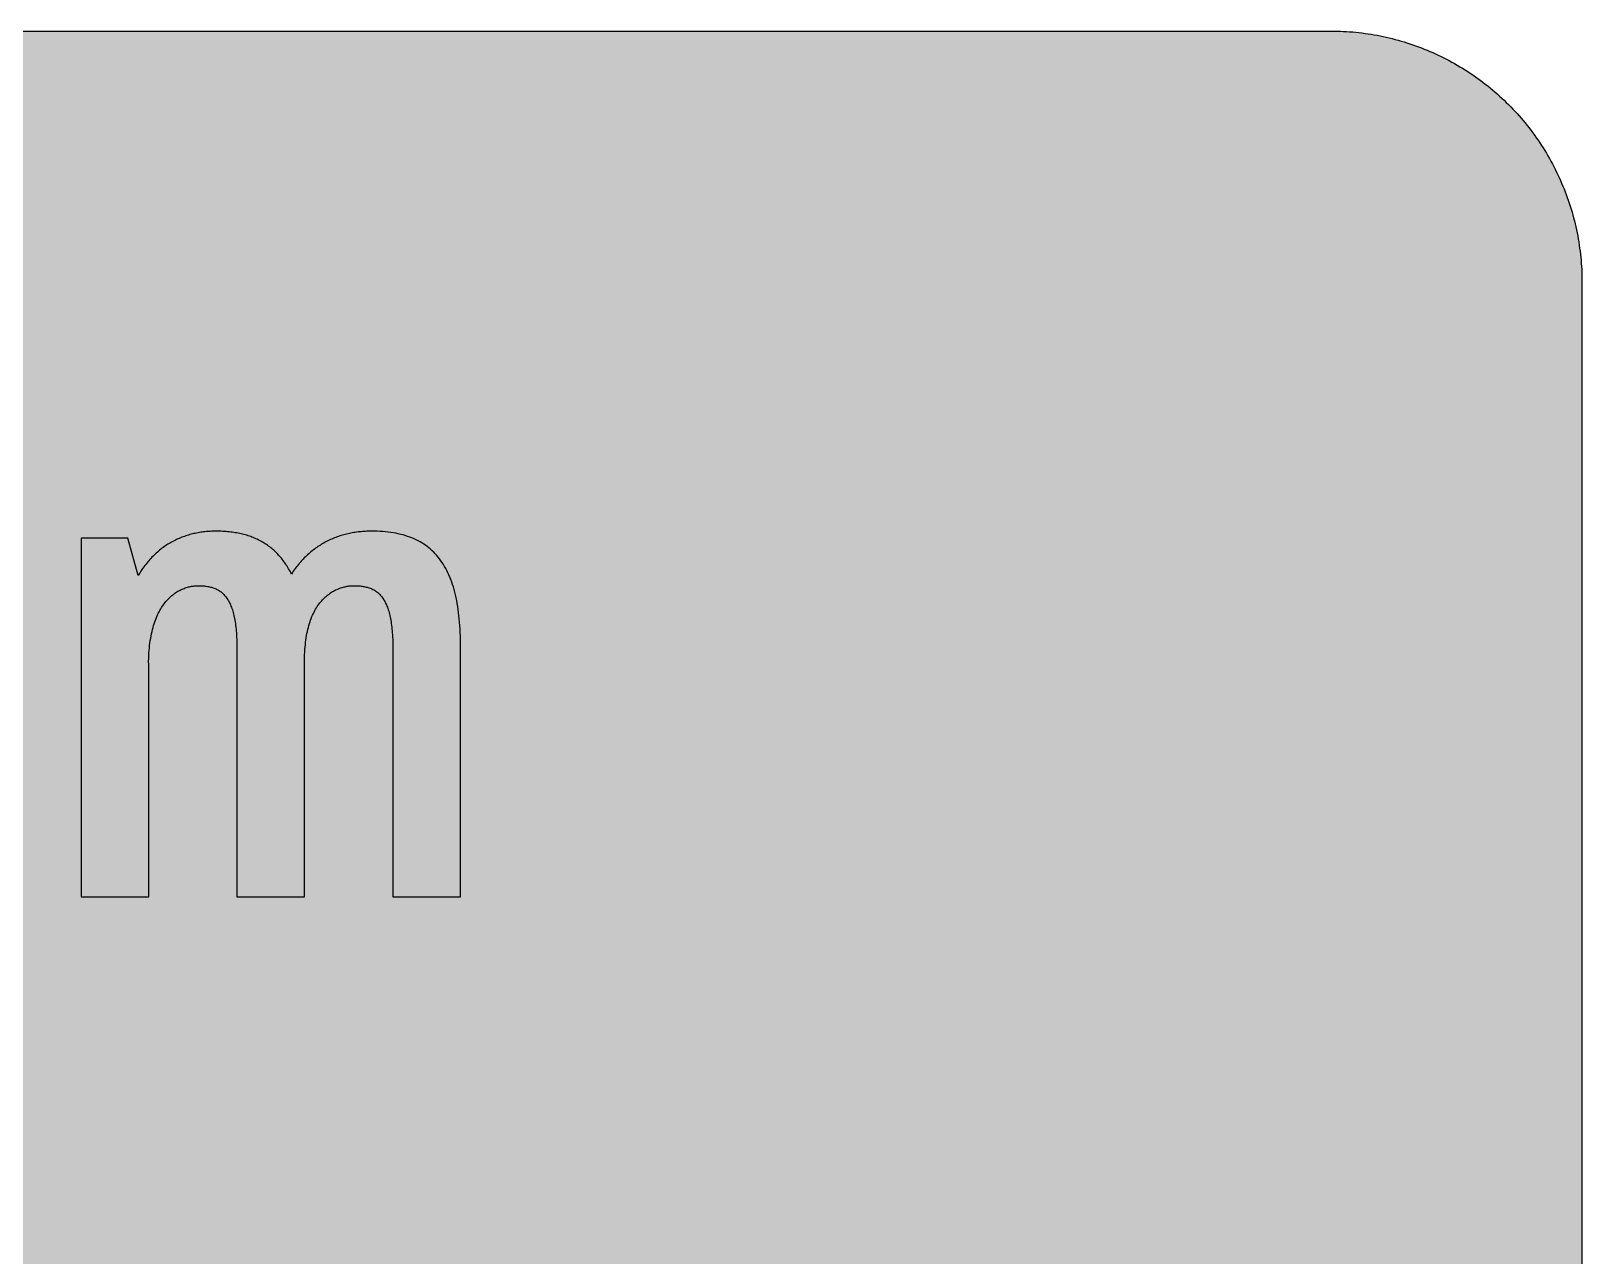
# Model space of a CAD drawing. Header units: millimetres. Extents: x 0 to 212, y 0 to 159.
# Drawn here: x 124.5 to 211.7, y 89.9 to 158.8 of the extents above; entities that cross this region are included whole.
import ezdxf

# ---------------------------------------------------------------- set-up
doc = ezdxf.new("R2010")
doc.units = ezdxf.units.MM

msp = doc.modelspace()

# ---------------------------------------------------------------- hatches: boundary and pattern name
for color, points in [(254, [(14.1633, 0.0536), (13.9878, 0.0533), (13.8125, 0.0559), (13.6373, 0.061), (13.462, 0.0686), (13.2893, 0.0787), (13.114, 0.0914), (12.9413, 0.1041), (12.7686, 0.1219), (12.5959, 0.1397), (12.4231, 0.16), (12.2504, 0.1829), (12.0777, 0.2057), (11.9075, 0.2337), (11.7373, 0.2616), (11.5672, 0.2921), (11.397, 0.3251), (11.2268, 0.3607), (11.0592, 0.3988), (10.8915, 0.4369), (10.7239, 0.4775), (10.5562, 0.5207), (10.3886, 0.5664), (10.2235, 0.6121), (10.0584, 0.6629), (9.8933, 0.7137), (9.7307, 0.7671), (9.5682, 0.8204), (9.4056, 0.8788), (9.2431, 0.9373), (9.083, 0.9982), (8.923, 1.0617), (8.763, 1.1252), (8.6055, 1.1938), (8.4455, 1.2624), (8.2906, 1.331), (8.1331, 1.4046), (7.9781, 1.4783), (7.8232, 1.5545), (7.6708, 1.6332), (7.5184, 1.7145), (7.366, 1.7958), (7.2161, 1.8796), (7.0663, 1.966), (6.919, 2.0523), (6.7716, 2.1438), (6.6243, 2.2352), (6.4795, 2.3266), (6.3348, 2.4232), (6.19, 2.5197), (6.0477, 2.6187), (5.908, 2.7178), (5.7683, 2.8194), (5.6286, 2.9235), (5.4915, 3.0302), (5.3543, 3.1369), (5.2197, 3.2461), (5.0851, 3.3579), (4.953, 3.4722), (4.8209, 3.5865), (4.6914, 3.7033), (4.5644, 3.8202), (4.4348, 3.9395), (4.3104, 4.0615), (4.1859, 4.1859), (4.0615, 4.3104), (3.9395, 4.4348), (3.8202, 4.5618), (3.7033, 4.6914), (3.5865, 4.8209), (3.4722, 4.953), (3.3579, 5.0851), (3.2487, 5.2197), (3.1369, 5.3543), (3.0302, 5.4915), (2.9235, 5.6286), (2.8194, 5.7683), (2.7178, 5.908), (2.6187, 6.0477), (2.5197, 6.19), (2.4232, 6.3348), (2.3266, 6.477), (2.2352, 6.6243), (2.1438, 6.7691), (2.0523, 6.919), (1.966, 7.0663), (1.8796, 7.2161), (1.7958, 7.366), (1.7145, 7.5184), (1.6332, 7.6708), (1.5545, 7.8232), (1.4783, 7.9781), (1.4046, 8.1331), (1.331, 8.2906), (1.2598, 8.4455), (1.1913, 8.603), (1.1252, 8.763), (1.0592, 8.923), (0.9982, 9.083), (0.9373, 9.2431), (0.8763, 9.4056), (0.8204, 9.5682), (0.7645, 9.7307), (0.7112, 9.8933), (0.6604, 10.0584), (0.6121, 10.2235), (0.5639, 10.3911), (0.5207, 10.5562), (0.4775, 10.7239), (0.4343, 10.8915), (0.3962, 11.0592), (0.3607, 11.2268), (0.3251, 11.397), (0.2921, 11.5672), (0.2616, 11.7373), (0.2311, 11.9075), (0.2057, 12.0802), (0.1803, 12.2504), (0.1575, 12.4231), (0.1372, 12.5959), (0.1194, 12.7686), (0.1041, 12.9413), (0.0889, 13.1166), (0.0787, 13.2893), (0.0686, 13.4645), (0.061, 13.6373), (0.0559, 13.8125), (0.0508, 13.9878), (0.0508, 14.163), (0.0522, 144.6925), (0.0508, 144.8664), (0.0559, 145.0416), (0.061, 145.2169), (0.0686, 145.3896), (0.0787, 145.5649), (0.0889, 145.7376), (0.1041, 145.9128), (0.1194, 146.0856), (0.1372, 146.2583), (0.1575, 146.431), (0.1803, 146.6037), (0.2057, 146.7739), (0.2311, 146.9466), (0.2616, 147.1168), (0.2921, 147.287), (0.3251, 147.4572), (0.3607, 147.6248), (0.3962, 147.795), (0.4343, 147.9626), (0.4775, 148.1303), (0.5207, 148.2979), (0.5639, 148.463), (0.6121, 148.6281), (0.6604, 148.7932), (0.7112, 148.9583), (0.7645, 149.1234), (0.8204, 149.286), (0.8763, 149.4485), (0.9373, 149.6111), (0.9982, 149.7711), (1.0592, 149.9311), (1.1252, 150.0911), (1.1913, 150.2486), (1.2598, 150.4061), (1.331, 150.5636), (1.4046, 150.7185), (1.4783, 150.876), (1.5545, 151.0284), (1.6332, 151.1833), (1.7145, 151.3357), (1.7958, 151.4856), (1.8796, 151.638), (1.966, 151.7879), (2.0523, 151.9352), (2.1438, 152.0825), (2.2352, 152.2298), (2.3266, 152.3746), (2.4232, 152.5194), (2.5197, 152.6616), (2.6187, 152.8039), (2.7178, 152.9461), (2.8194, 153.0858), (2.9235, 153.2255), (3.0302, 153.3627), (3.1369, 153.4973), (3.2487, 153.6344), (3.3579, 153.7665), (3.4722, 153.8986), (3.5865, 154.0307), (3.7033, 154.1602), (3.8202, 154.2898), (3.9395, 154.4168), (4.0615, 154.5438), (4.1859, 154.6682), (4.3104, 154.7901), (4.4348, 154.9121), (4.5644, 155.034), (4.6914, 155.1508), (4.8209, 155.2677), (4.953, 155.382), (5.0851, 155.4937), (5.2197, 155.6055), (5.3543, 155.7147), (5.4915, 155.8239), (5.6286, 155.9281), (5.7683, 156.0322), (5.908, 156.1338), (6.0477, 156.2354), (6.19, 156.3345), (6.3348, 156.431), (6.4795, 156.525), (6.6243, 156.6189), (6.7716, 156.7104), (6.919, 156.7993), (7.0663, 156.8882), (7.2161, 156.9745), (7.366, 157.0584), (7.5184, 157.1396), (7.6708, 157.2209), (7.8232, 157.2971), (7.9781, 157.3733), (8.1331, 157.4495), (8.2906, 157.5206), (8.4455, 157.5918), (8.6055, 157.6603), (8.763, 157.7289), (8.923, 157.7924), (9.083, 157.8559), (9.2431, 157.9169), (9.4056, 157.9753), (9.5682, 158.0337), (9.7307, 158.0871), (9.8933, 158.1404), (10.0584, 158.1912), (10.2235, 158.242), (10.3886, 158.2877), (10.5562, 158.3334), (10.7239, 158.3766), (10.8915, 158.4173), (11.0592, 158.4579), (11.2268, 158.4935), (11.397, 158.529), (11.5672, 158.562), (11.7373, 158.5925), (11.9075, 158.6205), (12.0777, 158.6484), (12.2504, 158.6713), (12.4231, 158.6941), (12.5959, 158.7144), (12.7686, 158.7322), (12.9413, 158.75), (13.114, 158.7627), (13.2893, 158.7754), (13.462, 158.7856), (13.6373, 158.7932), (13.8125, 158.7983), (13.9878, 158.8008), (14.163, 158.8033), (197.6078, 158.8036), (197.7822, 158.8008), (197.9574, 158.7983), (198.1327, 158.7932), (198.3054, 158.7856), (198.4807, 158.7754), (198.6534, 158.7627), (198.8287, 158.75), (199.0014, 158.7322), (199.1741, 158.7144), (199.3468, 158.6941), (199.5195, 158.6713), (199.6897, 158.6484), (199.8624, 158.6205), (200.0326, 158.5925), (200.2028, 158.562), (200.373, 158.529), (200.5432, 158.4935), (200.7108, 158.4579), (200.8784, 158.4173), (201.0461, 158.3766), (201.2137, 158.3334), (201.3788, 158.2877), (201.5465, 158.242), (201.7116, 158.1912), (201.8767, 158.1404), (202.0392, 158.0871), (202.2018, 158.0337), (202.3643, 157.9753), (202.5269, 157.9169), (202.6869, 157.8559), (202.8469, 157.7924), (203.007, 157.7289), (203.167, 157.6603), (203.3245, 157.5918), (203.4794, 157.5206), (203.6369, 157.4495), (203.7918, 157.3733), (203.9468, 157.2971), (204.0992, 157.2209), (204.2516, 157.1396), (204.404, 157.0584), (204.5538, 156.9745), (204.7037, 156.8882), (204.8535, 156.7993), (205.0009, 156.7104), (205.1456, 156.6189), (205.293, 156.525), (205.4352, 156.431), (205.58, 156.3345), (205.7222, 156.2354), (205.8619, 156.1338), (206.0016, 156.0322), (206.1413, 155.9281), (206.2785, 155.8239), (206.4156, 155.7147), (206.5503, 155.6055), (206.6849, 155.4937), (206.817, 155.382), (206.949, 155.2677), (207.0786, 155.1508), (207.2081, 155.034), (207.3351, 154.9121), (207.4596, 154.7901), (207.584, 154.6682), (207.7085, 154.5438), (207.8304, 154.4168), (207.9498, 154.2898), (208.0666, 154.1602), (208.1835, 154.0307), (208.2978, 153.8986), (208.4121, 153.7665), (208.5238, 153.6344), (208.6331, 153.4973), (208.7397, 153.3627), (208.8464, 153.2255), (208.9506, 153.0858), (209.0522, 152.9461), (209.1512, 152.8039), (209.2503, 152.6616), (209.3468, 152.5194), (209.4433, 152.3746), (209.5348, 152.2298), (209.6262, 152.0825), (209.7176, 151.9352), (209.804, 151.7879), (209.8904, 151.638), (209.9742, 151.4856), (210.0555, 151.3357), (210.1367, 151.1833), (210.2155, 151.0284), (210.2917, 150.876), (210.3653, 150.7185), (210.439, 150.5636), (210.5076, 150.4061), (210.5762, 150.2486), (210.6447, 150.0911), (210.7082, 149.9311), (210.7717, 149.7711), (210.8327, 149.6111), (210.8911, 149.4485), (210.9495, 149.286), (211.0029, 149.1234), (211.0562, 148.9583), (211.107, 148.7932), (211.1578, 148.6281), (211.2035, 148.463), (211.2493, 148.2979), (211.2924, 148.1303), (211.3331, 147.9626), (211.3712, 147.795), (211.4093, 147.6248), (211.4448, 147.4572), (211.4779, 147.287), (211.5083, 147.1168), (211.5363, 146.9466), (211.5642, 146.7739), (211.5871, 146.6037), (211.6099, 146.431), (211.6303, 146.2583), (211.648, 146.0856), (211.6658, 145.9128), (211.6785, 145.7376), (211.6912, 145.5649), (211.7014, 145.3896), (211.709, 145.2169), (211.7141, 145.0416), (211.7166, 144.8664), (211.7166, 144.6911), (211.7189, 14.1647), (211.7166, 13.9878), (211.7141, 13.8125), (211.709, 13.6373), (211.7014, 13.4645), (211.6912, 13.2893), (211.6785, 13.1166), (211.6658, 12.9413), (211.648, 12.7686), (211.6303, 12.5959), (211.6099, 12.4231), (211.5871, 12.2504), (211.5642, 12.0802), (211.5363, 11.9075), (211.5083, 11.7373), (211.4779, 11.5672), (211.4448, 11.397), (211.4093, 11.2268), (211.3712, 11.0592), (211.3331, 10.8915), (211.2924, 10.7239), (211.2493, 10.5562), (211.2035, 10.3911), (211.1578, 10.2235), (211.107, 10.0584), (211.0562, 9.8933), (211.0029, 9.7307), (210.9495, 9.5682), (210.8911, 9.4056), (210.8327, 9.2431), (210.7717, 9.083), (210.7082, 8.923), (210.6447, 8.763), (210.5762, 8.603), (210.5076, 8.4455), (210.439, 8.2906), (210.3653, 8.1331), (210.2917, 7.9781), (210.2155, 7.8232), (210.1367, 7.6708), (210.0555, 7.5184), (209.9742, 7.366), (209.8904, 7.2161), (209.804, 7.0663), (209.7176, 6.919), (209.6262, 6.7691), (209.5348, 6.6243), (209.4433, 6.477), (209.3468, 6.3348), (209.2503, 6.19), (209.1512, 6.0477), (209.0522, 5.908), (208.9506, 5.7683), (208.8464, 5.6286), (208.7397, 5.4915), (208.6331, 5.3543), (208.5238, 5.2197), (208.4121, 5.0851), (208.2978, 4.953), (208.1835, 4.8209), (208.0666, 4.6914), (207.9498, 4.5618), (207.8304, 4.4348), (207.7085, 4.3104), (207.584, 4.1859), (207.4596, 4.0615), (207.3351, 3.9395), (207.2081, 3.8202), (207.0786, 3.7033), (206.949, 3.5865), (206.817, 3.4722), (206.6849, 3.3579), (206.5503, 3.2461), (206.4156, 3.1369), (206.2785, 3.0302), (206.1413, 2.9235), (206.0016, 2.8194), (205.8619, 2.7178), (205.7222, 2.6187), (205.58, 2.5197), (205.4352, 2.4232), (205.293, 2.3266), (205.1456, 2.2352), (205.0009, 2.1438), (204.8535, 2.0523), (204.7037, 1.966), (204.5538, 1.8796), (204.404, 1.7958), (204.2516, 1.7145), (204.0992, 1.6332), (203.9468, 1.5545), (203.7918, 1.4783), (203.6369, 1.4046), (203.4794, 1.331), (203.3245, 1.2624), (203.167, 1.1938), (203.007, 1.1252), (202.8469, 1.0617), (202.6869, 0.9982), (202.5269, 0.9373), (202.3643, 0.8788), (202.2018, 0.8204), (202.0392, 0.7671), (201.8767, 0.7137), (201.7116, 0.6629), (201.5465, 0.6121), (201.3788, 0.5664), (201.2137, 0.5207), (201.0461, 0.4775), (200.8784, 0.4369), (200.7108, 0.3988), (200.5432, 0.3607), (200.373, 0.3251), (200.2028, 0.2921), (200.0326, 0.2616), (199.8624, 0.2337), (199.6897, 0.2057), (199.5195, 0.1829), (199.3468, 0.16), (199.1741, 0.1397), (199.0014, 0.1219), (198.8287, 0.1041), (198.6534, 0.0914), (198.4807, 0.0787), (198.3054, 0.0686), (198.1327, 0.061), (197.9574, 0.0559), (197.7822, 0.0533), (197.6069, 0.0533)]), (59, [(139.8806, 110.1203), (139.8806, 123.4292), (139.8803, 123.5837), (139.8829, 123.7336), (139.8905, 123.8809), (139.8981, 124.0257), (139.9083, 124.1654), (139.921, 124.3025), (139.9362, 124.4371), (139.9515, 124.5667), (139.9692, 124.6937), (139.9896, 124.8156), (140.0124, 124.9375), (140.0378, 125.0544), (140.0632, 125.1687), (140.0912, 125.2779), (140.1216, 125.3871), (140.1521, 125.4912), (140.1851, 125.5928), (140.2182, 125.6919), (140.2563, 125.7859), (140.2918, 125.8799), (140.3325, 125.9688), (140.3706, 126.0551), (140.4137, 126.1389), (140.4569, 126.2202), (140.5001, 126.299), (140.5458, 126.3752), (140.5915, 126.4488), (140.6398, 126.5199), (140.6881, 126.586), (140.7363, 126.652), (140.7871, 126.7155), (140.8405, 126.7765), (140.8913, 126.8324), (140.9446, 126.8882), (140.9979, 126.9416), (141.0538, 126.9924), (141.1072, 127.0406), (141.163, 127.0889), (141.2215, 127.1321), (141.2773, 127.1727), (141.3332, 127.2134), (141.3916, 127.2515), (141.4501, 127.287), (141.5085, 127.32), (141.5669, 127.3505), (141.6253, 127.381), (141.6863, 127.4089), (141.7447, 127.4343), (141.8031, 127.4572), (141.8641, 127.4801), (141.9225, 127.5004), (141.9835, 127.5182), (142.0419, 127.5359), (142.1003, 127.5512), (142.1587, 127.5639), (142.2171, 127.5766), (142.2756, 127.5867), (142.334, 127.5969), (142.3924, 127.6045), (142.4483, 127.6096), (142.5067, 127.6147), (142.5626, 127.6172), (142.6185, 127.6198), (142.6718, 127.6198), (142.7404, 127.6198), (142.8064, 127.6172), (142.8699, 127.6147), (142.9334, 127.6121), (142.9969, 127.6045), (143.0579, 127.5994), (143.1188, 127.5918), (143.1773, 127.5817), (143.2357, 127.5715), (143.2941, 127.5613), (143.35, 127.5461), (143.4059, 127.5334), (143.4617, 127.5156), (143.5151, 127.4978), (143.5659, 127.4801), (143.6167, 127.4597), (143.6675, 127.4369), (143.7183, 127.414), (143.7665, 127.3886), (143.8123, 127.3607), (143.858, 127.3302), (143.9037, 127.2997), (143.9494, 127.2667), (143.9901, 127.2337), (144.0332, 127.1981), (144.0739, 127.1575), (144.1145, 127.1194), (144.1526, 127.0762), (144.1907, 127.033), (144.2263, 126.9873), (144.2618, 126.939), (144.2974, 126.8882), (144.3304, 126.8349), (144.3634, 126.7816), (144.3965, 126.7231), (144.4244, 126.6647), (144.4549, 126.6038), (144.4828, 126.5403), (144.5108, 126.4742), (144.5362, 126.4056), (144.5616, 126.3345), (144.587, 126.2609), (144.6098, 126.1872), (144.6301, 126.1085), (144.653, 126.0272), (144.6708, 125.9434), (144.6911, 125.8595), (144.7089, 125.7706), (144.7241, 125.6792), (144.7394, 125.5852), (144.7546, 125.4887), (144.7673, 125.3896), (144.78, 125.288), (144.7927, 125.1839), (144.8029, 125.0747), (144.8105, 124.9655), (144.8181, 124.8512), (144.8257, 124.7343), (144.8333, 124.6149), (144.8359, 124.493), (144.841, 124.3686), (144.8435, 124.239), (144.846, 124.1069), (144.846, 123.9723), (144.847, 110.1203), (148.6503, 110.1203), (148.6503, 124.1679), (148.6484, 124.3787), (148.6459, 124.5845), (148.6383, 124.7877), (148.6306, 124.9883), (148.623, 125.1839), (148.6103, 125.3769), (148.5951, 125.5649), (148.5798, 125.7503), (148.5595, 125.9307), (148.5392, 126.1085), (148.5163, 126.2837), (148.4909, 126.4539), (148.4605, 126.6215), (148.4325, 126.7841), (148.3995, 126.9441), (148.3639, 127.0991), (148.3258, 127.2515), (148.2852, 127.4013), (148.2446, 127.5486), (148.1988, 127.6909), (148.1531, 127.828), (148.1023, 127.9627), (148.0515, 128.0947), (147.9956, 128.2243), (147.9398, 128.3487), (147.8788, 128.4707), (147.8178, 128.5875), (147.7543, 128.7018), (147.6858, 128.8136), (147.6172, 128.9228), (147.5461, 129.0269), (147.4699, 129.1285), (147.3937, 129.225), (147.3124, 129.3216), (147.2311, 129.4105), (147.1447, 129.4994), (147.0584, 129.5832), (146.9669, 129.667), (146.8755, 129.7432), (146.779, 129.8194), (146.6799, 129.8905), (146.5783, 129.9591), (146.4742, 130.0251), (146.37, 130.0861), (146.2583, 130.1471), (146.1465, 130.2029), (146.0322, 130.2537), (145.9154, 130.3045), (145.7935, 130.3503), (145.6715, 130.3934), (145.5445, 130.4341), (145.415, 130.4722), (145.2855, 130.5052), (145.1508, 130.5382), (145.0111, 130.5662), (144.8714, 130.5916), (144.7292, 130.6119), (144.5819, 130.6322), (144.432, 130.6474), (144.2822, 130.6601), (144.1247, 130.6703), (143.9672, 130.6779), (143.8072, 130.683), (143.6421, 130.6855), (143.5583, 130.683), (143.4719, 130.683), (143.3881, 130.6805), (143.3043, 130.6754), (143.2204, 130.6703), (143.1366, 130.6652), (143.0528, 130.6576), (142.9715, 130.65), (142.8877, 130.6398), (142.8064, 130.6297), (142.7251, 130.6195), (142.6439, 130.6068), (142.5626, 130.5916), (142.4813, 130.5763), (142.4026, 130.5611), (142.3238, 130.5433), (142.2451, 130.5255), (142.1663, 130.5052), (142.0876, 130.4849), (142.0089, 130.462), (141.9327, 130.4392), (141.8565, 130.4163), (141.7803, 130.3909), (141.7041, 130.363), (141.6279, 130.335), (141.5542, 130.3071), (141.4805, 130.2766), (141.4069, 130.2461), (141.3332, 130.2131), (141.2596, 130.1775), (141.1884, 130.1445), (141.1148, 130.1064), (141.0437, 130.0709), (140.9751, 130.0302), (140.904, 129.9921), (140.8354, 129.9515), (140.7668, 129.9083), (140.6982, 129.8651), (140.6296, 129.8194), (140.5611, 129.7737), (140.495, 129.7254), (140.429, 129.6772), (140.3629, 129.6264), (140.2994, 129.5756), (140.2359, 129.5248), (140.1724, 129.4689), (140.1089, 129.4155), (140.0454, 129.3597), (139.9845, 129.3012), (139.9235, 129.2428), (139.8626, 129.1819), (139.8041, 129.1209), (139.7457, 129.0574), (139.6873, 128.9939), (139.6289, 128.9279), (139.5705, 128.8618), (139.5146, 128.7932), (139.4587, 128.7247), (139.4054, 128.6535), (139.3495, 128.5799), (139.2961, 128.5062), (139.2428, 128.4326), (139.192, 128.3564), (139.1412, 128.2776), (139.1031, 128.3538), (139.0625, 128.43), (139.0218, 128.5011), (138.9812, 128.5748), (138.938, 128.6459), (138.8974, 128.7145), (138.8516, 128.7831), (138.8085, 128.8491), (138.7627, 128.9152), (138.717, 128.9812), (138.6688, 129.0447), (138.6205, 129.1057), (138.5722, 129.1666), (138.5214, 129.2276), (138.4706, 129.286), (138.4198, 129.3419), (138.3665, 129.3978), (138.3157, 129.4536), (138.2598, 129.507), (138.2065, 129.5578), (138.1506, 129.6111), (138.0922, 129.6594), (138.0363, 129.7076), (137.9779, 129.7559), (137.9169, 129.8016), (137.8585, 129.8473), (137.795, 129.8905), (137.734, 129.9337), (137.6705, 129.9769), (137.607, 130.015), (137.5435, 130.0556), (137.4775, 130.0937), (137.4115, 130.1293), (137.3429, 130.1648), (137.2768, 130.2004), (137.2057, 130.2334), (137.1371, 130.2639), (137.066, 130.2944), (136.9949, 130.3249), (136.9212, 130.3528), (136.8476, 130.3807), (136.7739, 130.4061), (136.6977, 130.4315), (136.6241, 130.4544), (136.5453, 130.4773), (136.4691, 130.4976), (136.3878, 130.5179), (136.3091, 130.5382), (136.2278, 130.556), (136.1465, 130.5712), (136.0653, 130.589), (135.9814, 130.6017), (135.8976, 130.6144), (135.8113, 130.6271), (135.7274, 130.6373), (135.6385, 130.6474), (135.5522, 130.6576), (135.4633, 130.6652), (135.3744, 130.6703), (135.2829, 130.6754), (135.1915, 130.6805), (135.1001, 130.683), (135.0061, 130.683), (134.9121, 130.6855), (134.8308, 130.683), (134.7521, 130.683), (134.6708, 130.6805), (134.5921, 130.6754), (134.5133, 130.6728), (134.4346, 130.6652), (134.3558, 130.6601), (134.2771, 130.65), (134.1984, 130.6424), (134.1196, 130.6322), (134.0409, 130.622), (133.9621, 130.6093), (133.8859, 130.5941), (133.8072, 130.5814), (133.731, 130.5636), (133.6523, 130.5484), (133.5761, 130.5306), (133.4999, 130.5103), (133.4237, 130.49), (133.35, 130.4671), (133.2738, 130.4468), (133.1976, 130.4214), (133.1239, 130.396), (133.0503, 130.3706), (132.9766, 130.3426), (132.903, 130.3122), (132.8293, 130.2817), (132.7582, 130.2512), (132.6845, 130.2182), (132.6134, 130.1852), (132.5423, 130.1496), (132.4712, 130.1115), (132.4, 130.0759), (132.3315, 130.0353), (132.2629, 129.9947), (132.1943, 129.954), (132.1257, 129.9108), (132.0571, 129.8651), (131.9911, 129.8194), (131.9251, 129.7711), (131.859, 129.7229), (131.793, 129.6721), (131.7269, 129.6213), (131.6634, 129.5679), (131.5999, 129.5146), (131.5364, 129.4587), (131.4755, 129.4003), (131.4145, 129.3419), (131.3536, 129.2835), (131.2926, 129.2225), (131.2316, 129.159), (131.1732, 129.093), (131.1148, 129.0269), (131.0589, 128.9609), (131.0005, 128.8923), (130.9446, 128.8212), (130.8913, 128.7501), (130.8354, 128.6764), (130.7821, 128.6002), (130.7287, 128.524), (130.6779, 128.4453), (130.6271, 128.3665), (130.5763, 128.2852), (130.5255, 128.2014), (129.9464, 130.2988), (127.3073, 130.2988), (127.3073, 110.1203), (131.1106, 110.1203), (131.1106, 123.1978), (131.1097, 123.3602), (131.1148, 123.5202), (131.1199, 123.6751), (131.1275, 123.8275), (131.1377, 123.9774), (131.1504, 124.1222), (131.1656, 124.2619), (131.1834, 124.399), (131.2012, 124.5337), (131.224, 124.6657), (131.2469, 124.7927), (131.2697, 124.9147), (131.2977, 125.0366), (131.3256, 125.1534), (131.3561, 125.2677), (131.3866, 125.3769), (131.4196, 125.4836), (131.4552, 125.5878), (131.4933, 125.6894), (131.5314, 125.7859), (131.5695, 125.8824), (131.6101, 125.9738), (131.6533, 126.0627), (131.6965, 126.1466), (131.7422, 126.2304), (131.7879, 126.3117), (131.8336, 126.3879), (131.8819, 126.4615), (131.9301, 126.5326), (131.9809, 126.6012), (132.0317, 126.6698), (132.0825, 126.7333), (132.1359, 126.7943), (132.1892, 126.8527), (132.2451, 126.9086), (132.2984, 126.9619), (132.3543, 127.0127), (132.4102, 127.061), (132.4661, 127.1067), (132.5245, 127.1524), (132.5804, 127.193), (132.6388, 127.2337), (132.6972, 127.2692), (132.7556, 127.3048), (132.8141, 127.3378), (132.8725, 127.3683), (132.9334, 127.3988), (132.9919, 127.4242), (133.0503, 127.4496), (133.1087, 127.4724), (133.1671, 127.4953), (133.2255, 127.5131), (133.2865, 127.5309), (133.3449, 127.5486), (133.4008, 127.5613), (133.4592, 127.574), (133.5176, 127.5867), (133.5735, 127.5944), (133.6294, 127.602), (133.6853, 127.6096), (133.7412, 127.6147), (133.7945, 127.6172), (133.8504, 127.6198), (133.9037, 127.6198), (133.9698, 127.6198), (134.0358, 127.6172), (134.0993, 127.6147), (134.1628, 127.6121), (134.2263, 127.6045), (134.2873, 127.5994), (134.3482, 127.5918), (134.4092, 127.5817), (134.4676, 127.5715), (134.5235, 127.5613), (134.5819, 127.5461), (134.6352, 127.5334), (134.6911, 127.5156), (134.7445, 127.4978), (134.7978, 127.4801), (134.8486, 127.4597), (134.8994, 127.4369), (134.9477, 127.414), (134.9959, 127.3886), (135.0442, 127.3607), (135.0899, 127.3302), (135.1331, 127.2997), (135.1788, 127.2667), (135.222, 127.2337), (135.2626, 127.1981), (135.3033, 127.1575), (135.3439, 127.1194), (135.382, 127.0762), (135.4201, 127.033), (135.4582, 126.9873), (135.4938, 126.939), (135.5268, 126.8882), (135.5623, 126.8349), (135.5928, 126.7816), (135.6258, 126.7231), (135.6563, 126.6647), (135.6843, 126.6038), (135.7122, 126.5403), (135.7401, 126.4742), (135.7655, 126.4056), (135.7909, 126.3345), (135.8163, 126.2609), (135.8392, 126.1872), (135.8621, 126.1085), (135.8824, 126.0272), (135.9027, 125.9434), (135.9205, 125.8595), (135.9383, 125.7706), (135.9535, 125.6792), (135.9713, 125.5852), (135.984, 125.4887), (135.9992, 125.3896), (136.0094, 125.288), (136.0221, 125.1839), (136.0322, 125.0747), (136.0424, 124.9655), (136.05, 124.8512), (136.0551, 124.7343), (136.0627, 124.6149), (136.0678, 124.493), (136.0703, 124.3686), (136.0729, 124.239), (136.0754, 124.1069), (136.0754, 123.9723), (136.077, 110.1203)])]:
    msp.add_hatch(color=color).paths.add_polyline_path(points)
h = msp.add_hatch(color=59)
h.paths.add_polyline_path([(14.1633, 3.5814), (13.8887, 3.5839), (13.6169, 3.5941), (13.3477, 3.6119), (13.081, 3.6347), (12.8143, 3.6652), (12.5501, 3.7008), (12.2885, 3.7465), (12.0294, 3.7948), (11.7729, 3.8506), (11.5164, 3.9141), (11.2649, 3.9827), (11.016, 4.0564), (10.7671, 4.1351), (10.5232, 4.2215), (10.2819, 4.3129), (10.0432, 4.412), (9.8069, 4.5161), (9.5733, 4.6228), (9.3447, 4.7371), (9.1186, 4.8565), (8.8951, 4.9809), (8.6741, 5.113), (8.4582, 5.2476), (8.2448, 5.3873), (8.0366, 5.5321), (7.8308, 5.682), (7.6276, 5.8369), (7.4295, 5.9969), (7.2365, 6.1595), (7.046, 6.3297), (6.8605, 6.5024), (6.6777, 6.6802), (6.5024, 6.8605), (6.3271, 7.046), (6.1595, 7.2365), (5.9969, 7.432), (5.8369, 7.6302), (5.682, 7.8308), (5.5321, 8.0366), (5.3873, 8.2448), (5.2451, 8.4582), (5.1105, 8.6741), (4.9809, 8.8951), (4.8565, 9.1186), (4.7371, 9.3447), (4.6228, 9.5758), (4.5136, 9.8069), (4.4094, 10.0432), (4.3129, 10.2819), (4.2215, 10.5232), (4.1351, 10.7696), (4.0538, 11.016), (3.9802, 11.2649), (3.9116, 11.5189), (3.8506, 11.7729), (3.7948, 12.0294), (3.744, 12.2911), (3.7008, 12.5527), (3.6627, 12.8143), (3.6322, 13.081), (3.6093, 13.3502), (3.5916, 13.6195), (3.5814, 13.8913), (3.5789, 14.163), (3.58, 144.6925), (3.5814, 144.9654), (3.5916, 145.2347), (3.6093, 145.5064), (3.6322, 145.7731), (3.6627, 146.0398), (3.7008, 146.304), (3.744, 146.5656), (3.7948, 146.8247), (3.8506, 147.0812), (3.9116, 147.3352), (3.9802, 147.5892), (4.0538, 147.8382), (4.1351, 148.0845), (4.2215, 148.3309), (4.3129, 148.5722), (4.4094, 148.811), (4.5136, 149.0472), (4.6228, 149.2783), (4.7371, 149.5095), (4.8565, 149.7355), (4.9809, 149.9591), (5.1105, 150.1775), (5.2451, 150.3959), (5.3873, 150.6093), (5.5321, 150.8176), (5.682, 151.0233), (5.8369, 151.224), (5.9969, 151.4221), (6.1595, 151.6177), (6.3271, 151.8056), (6.5024, 151.9936), (6.6777, 152.1739), (6.8605, 152.3517), (7.046, 152.5245), (7.2365, 152.6946), (7.4295, 152.8572), (7.6276, 153.0172), (7.8308, 153.1722), (8.0366, 153.322), (8.2448, 153.4668), (8.4582, 153.6065), (8.6741, 153.7411), (8.8951, 153.8732), (9.1186, 153.9977), (9.3447, 154.117), (9.5733, 154.2313), (9.8069, 154.3406), (10.0432, 154.4422), (10.2819, 154.5412), (10.5232, 154.6327), (10.7671, 154.719), (11.016, 154.7978), (11.2649, 154.874), (11.5164, 154.9425), (11.7729, 155.0035), (12.0294, 155.0594), (12.2885, 155.1102), (12.5501, 155.1534), (12.8143, 155.1889), (13.081, 155.2194), (13.3477, 155.2448), (13.6169, 155.26), (13.8887, 155.2702), (14.163, 155.2753), (197.6078, 155.2758), (197.8787, 155.2702), (198.1505, 155.26), (198.4197, 155.2448), (198.689, 155.2194), (198.9557, 155.1889), (199.2173, 155.1534), (199.4789, 155.1102), (199.7405, 155.0594), (199.9971, 155.0035), (200.2511, 154.9425), (200.5051, 154.874), (200.754, 154.7978), (201.0004, 154.719), (201.2467, 154.6327), (201.488, 154.5412), (201.7268, 154.4422), (201.963, 154.3406), (202.1942, 154.2313), (202.4253, 154.117), (202.6514, 153.9977), (202.8749, 153.8732), (203.0959, 153.7411), (203.3118, 153.6065), (203.5251, 153.4668), (203.7334, 153.322), (203.9391, 153.1722), (204.1398, 153.0172), (204.3379, 152.8572), (204.5335, 152.6946), (204.724, 152.5245), (204.9094, 152.3517), (205.0898, 152.1739), (205.2676, 151.9936), (205.4403, 151.8056), (205.6105, 151.6177), (205.773, 151.4221), (205.933, 151.224), (206.088, 151.0233), (206.2378, 150.8176), (206.3826, 150.6093), (206.5223, 150.3959), (206.6569, 150.1775), (206.789, 149.9591), (206.9135, 149.7355), (207.0329, 149.5095), (207.1472, 149.2783), (207.2538, 149.0472), (207.358, 148.811), (207.457, 148.5722), (207.5485, 148.3309), (207.6348, 148.0845), (207.7136, 147.8382), (207.7872, 147.5892), (207.8558, 147.3352), (207.9193, 147.0812), (207.9752, 146.8247), (208.0235, 146.5656), (208.0692, 146.304), (208.1047, 146.0398), (208.1352, 145.7731), (208.1581, 145.5064), (208.1759, 145.2347), (208.186, 144.9654), (208.1911, 144.6911), (208.1911, 14.1647), (208.186, 13.8913), (208.1759, 13.6195), (208.1581, 13.3502), (208.1352, 13.081), (208.1047, 12.8143), (208.0692, 12.5527), (208.0235, 12.2911), (207.9752, 12.0294), (207.9193, 11.7729), (207.8558, 11.5189), (207.7872, 11.2649), (207.7136, 11.016), (207.6348, 10.7696), (207.5485, 10.5232), (207.457, 10.2819), (207.358, 10.0432), (207.2538, 9.8069), (207.1472, 9.5758), (207.0329, 9.3447), (206.9135, 9.1186), (206.789, 8.8951), (206.6569, 8.6741), (206.5223, 8.4582), (206.3826, 8.2448), (206.2378, 8.0366), (206.088, 7.8308), (205.933, 7.6302), (205.773, 7.432), (205.6105, 7.2365), (205.4403, 7.046), (205.2676, 6.8605), (205.0898, 6.6802), (204.9094, 6.5024), (204.724, 6.3297), (204.5335, 6.1595), (204.3379, 5.9969), (204.1398, 5.8369), (203.9391, 5.682), (203.7334, 5.5321), (203.5251, 5.3873), (203.3118, 5.2476), (203.0959, 5.113), (202.8749, 4.9809), (202.6514, 4.8565), (202.4253, 4.7371), (202.1942, 4.6228), (201.963, 4.5161), (201.7268, 4.412), (201.488, 4.3129), (201.2467, 4.2215), (201.0004, 4.1351), (200.754, 4.0564), (200.5051, 3.9827), (200.2511, 3.9141), (199.9971, 3.8506), (199.7405, 3.7948), (199.4789, 3.7465), (199.2173, 3.7008), (198.9557, 3.6652), (198.689, 3.6347), (198.4197, 3.6119), (198.1505, 3.5941), (197.8787, 3.5839), (197.6069, 3.5789)])
h.paths.add_polyline_path([(14.1633, 8.8731), (14.0259, 8.8748), (13.8887, 8.8798), (13.7541, 8.8875), (13.622, 8.9002), (13.4874, 8.9154), (13.3553, 8.9332), (13.2258, 8.9535), (13.0962, 8.9789), (12.9667, 9.0068), (12.8397, 9.0373), (12.7127, 9.0729), (12.5882, 9.1084), (12.4663, 9.1491), (12.3419, 9.1923), (12.2225, 9.238), (12.1031, 9.2888), (11.9837, 9.3396), (11.8694, 9.3929), (11.7526, 9.4513), (11.6408, 9.5098), (11.5291, 9.5733), (11.4198, 9.6368), (11.3106, 9.7053), (11.2039, 9.7765), (11.0998, 9.8476), (10.9957, 9.9238), (10.8966, 10), (10.7975, 10.0787), (10.6985, 10.1625), (10.6045, 10.2464), (10.5105, 10.3327), (10.4216, 10.4216), (10.3327, 10.5131), (10.2464, 10.6045), (10.16, 10.701), (10.0787, 10.7975), (10, 10.8966), (9.9212, 10.9982), (9.8476, 11.0998), (9.7739, 11.2039), (9.7053, 11.3106), (9.6368, 11.4198), (9.5707, 11.5291), (9.5098, 11.6408), (9.4488, 11.7551), (9.3929, 11.8694), (9.337, 11.9863), (9.2862, 12.1031), (9.238, 12.2225), (9.1923, 12.3444), (9.1491, 12.4663), (9.1084, 12.5908), (9.0703, 12.7152), (9.0373, 12.8397), (9.0068, 12.9692), (8.9789, 13.0962), (8.9535, 13.2258), (8.9306, 13.3579), (8.9129, 13.4899), (8.8976, 13.622), (8.8849, 13.7566), (8.8773, 13.8913), (8.8722, 14.0259), (8.8697, 14.163), (8.8717, 144.6925), (8.8722, 144.8283), (8.8773, 144.9629), (8.8849, 145.0975), (8.8976, 145.2321), (8.9129, 145.3642), (8.9306, 145.4963), (8.9535, 145.6284), (8.9789, 145.7579), (9.0068, 145.8849), (9.0373, 146.0144), (9.0703, 146.1389), (9.1084, 146.2634), (9.1491, 146.3878), (9.1923, 146.5097), (9.238, 146.6317), (9.2862, 146.751), (9.337, 146.8679), (9.3929, 146.9847), (9.4488, 147.099), (9.5098, 147.2133), (9.5707, 147.3251), (9.6368, 147.4343), (9.7053, 147.5435), (9.7739, 147.6502), (9.8476, 147.7543), (9.9212, 147.8559), (10, 147.9575), (10.0787, 148.0566), (10.16, 148.1531), (10.2464, 148.2496), (10.3327, 148.3411), (10.4216, 148.4325), (10.5105, 148.5214), (10.6045, 148.6078), (10.6985, 148.6916), (10.7975, 148.7754), (10.8966, 148.8542), (10.9957, 148.9304), (11.0998, 149.0066), (11.2039, 149.0777), (11.3106, 149.1488), (11.4198, 149.2174), (11.5291, 149.2809), (11.6408, 149.3444), (11.7526, 149.4028), (11.8694, 149.4612), (11.9837, 149.5146), (12.1031, 149.5679), (12.2225, 149.6162), (12.3419, 149.6619), (12.4663, 149.7051), (12.5882, 149.7457), (12.7127, 149.7813), (12.8397, 149.8168), (12.9667, 149.8473), (13.0962, 149.8752), (13.2258, 149.9006), (13.3553, 149.921), (13.4874, 149.9413), (13.622, 149.9565), (13.7541, 149.9667), (13.8887, 149.9768), (14.0259, 149.9819), (14.163, 149.9819), (197.6078, 149.9842), (197.7441, 149.9819), (197.8787, 149.9768), (198.0133, 149.9667), (198.1479, 149.9565), (198.28, 149.9413), (198.4121, 149.921), (198.5442, 149.9006), (198.6737, 149.8752), (198.8007, 149.8473), (198.9303, 149.8168), (199.0547, 149.7813), (199.1792, 149.7457), (199.3036, 149.7051), (199.4256, 149.6619), (199.5475, 149.6162), (199.6669, 149.5679), (199.7837, 149.5146), (199.9005, 149.4612), (200.0148, 149.4028), (200.1291, 149.3444), (200.2409, 149.2809), (200.3501, 149.2174), (200.4593, 149.1488), (200.566, 149.0777), (200.6702, 149.0066), (200.7718, 148.9304), (200.8734, 148.8542), (200.9724, 148.7754), (201.0689, 148.6916), (201.1655, 148.6078), (201.2569, 148.5214), (201.3483, 148.4325), (201.4372, 148.3411), (201.5236, 148.2496), (201.6074, 148.1531), (201.6912, 148.0566), (201.77, 147.9575), (201.8462, 147.8559), (201.9224, 147.7543), (201.9935, 147.6502), (202.0646, 147.5435), (202.1332, 147.4343), (202.1967, 147.3251), (202.2602, 147.2133), (202.3186, 147.099), (202.377, 146.9847), (202.4304, 146.8679), (202.4812, 146.751), (202.532, 146.6317), (202.5777, 146.5097), (202.6209, 146.3878), (202.6615, 146.2634), (202.6971, 146.1389), (202.7326, 146.0144), (202.7631, 145.8849), (202.7911, 145.7579), (202.8165, 145.6284), (202.8368, 145.4963), (202.8546, 145.3642), (202.8698, 145.2321), (202.8825, 145.0975), (202.8901, 144.9629), (202.8952, 144.8283), (202.8977, 144.6911), (202.8994, 14.1647), (202.8952, 14.0259), (202.8901, 13.8913), (202.8825, 13.7566), (202.8698, 13.622), (202.8546, 13.4899), (202.8368, 13.3579), (202.8165, 13.2258), (202.7911, 13.0962), (202.7631, 12.9692), (202.7326, 12.8397), (202.6971, 12.7152), (202.6615, 12.5908), (202.6209, 12.4663), (202.5777, 12.3444), (202.532, 12.2225), (202.4812, 12.1031), (202.4304, 11.9863), (202.377, 11.8694), (202.3186, 11.7551), (202.2602, 11.6408), (202.1967, 11.5291), (202.1332, 11.4198), (202.0646, 11.3106), (201.9935, 11.2039), (201.9224, 11.0998), (201.8462, 10.9982), (201.77, 10.8966), (201.6912, 10.7975), (201.6074, 10.701), (201.5236, 10.6045), (201.4372, 10.5131), (201.3483, 10.4216), (201.2569, 10.3327), (201.1655, 10.2464), (201.0689, 10.1625), (200.9724, 10.0787), (200.8734, 10), (200.7718, 9.9238), (200.6702, 9.8476), (200.566, 9.7765), (200.4593, 9.7053), (200.3501, 9.6368), (200.2409, 9.5733), (200.1291, 9.5098), (200.0148, 9.4513), (199.9005, 9.3929), (199.7837, 9.3396), (199.6669, 9.2888), (199.5475, 9.238), (199.4256, 9.1923), (199.3036, 9.1491), (199.1792, 9.1084), (199.0547, 9.0729), (198.9303, 9.0373), (198.8007, 9.0068), (198.6737, 8.9789), (198.5442, 8.9535), (198.4121, 8.9332), (198.28, 8.9154), (198.1479, 8.9002), (198.0133, 8.8875), (197.8787, 8.8798), (197.7441, 8.8748), (197.6069, 8.8722)], flags=16)

# ---------------------------------------------------------------- linework, layer by layer
at = {"color": 254}
msp.add_lwpolyline([(14.163, 158.8033), (197.6078, 158.8036), (197.7822, 158.8008), (197.9574, 158.7983), (198.1327, 158.7932), (198.3054, 158.7856), (198.4807, 158.7754), (198.6534, 158.7627), (198.8287, 158.75), (199.0014, 158.7322), (199.1741, 158.7144), (199.3468, 158.6941), (199.5195, 158.6713), (199.6897, 158.6484), (199.8624, 158.6205), (200.0326, 158.5925), (200.2028, 158.562), (200.373, 158.529), (200.5432, 158.4935), (200.7108, 158.4579), (200.8784, 158.4173), (201.0461, 158.3766), (201.2137, 158.3334), (201.3788, 158.2877), (201.5465, 158.242), (201.7116, 158.1912), (201.8767, 158.1404), (202.0392, 158.0871), (202.2018, 158.0337), (202.3643, 157.9753), (202.5269, 157.9169), (202.6869, 157.8559), (202.8469, 157.7924), (203.007, 157.7289), (203.167, 157.6603), (203.3245, 157.5918), (203.4794, 157.5206), (203.6369, 157.4495), (203.7918, 157.3733), (203.9468, 157.2971), (204.0992, 157.2209), (204.2516, 157.1396), (204.404, 157.0584), (204.5538, 156.9745), (204.7037, 156.8882), (204.8535, 156.7993), (205.0009, 156.7104), (205.1456, 156.6189), (205.293, 156.525), (205.4352, 156.431), (205.58, 156.3345), (205.7222, 156.2354), (205.8619, 156.1338), (206.0016, 156.0322), (206.1413, 155.9281), (206.2785, 155.8239), (206.4156, 155.7147), (206.5503, 155.6055), (206.6849, 155.4937), (206.817, 155.382), (206.949, 155.2677), (207.0786, 155.1508), (207.2081, 155.034), (207.3351, 154.9121), (207.4596, 154.7901), (207.584, 154.6682), (207.7085, 154.5438), (207.8304, 154.4168), (207.9498, 154.2898), (208.0666, 154.1602), (208.1835, 154.0307), (208.2978, 153.8986), (208.4121, 153.7665), (208.5238, 153.6344), (208.6331, 153.4973), (208.7397, 153.3627), (208.8464, 153.2255), (208.9506, 153.0858), (209.0522, 152.9461), (209.1512, 152.8039), (209.2503, 152.6616), (209.3468, 152.5194), (209.4433, 152.3746), (209.5348, 152.2298), (209.6262, 152.0825), (209.7176, 151.9352), (209.804, 151.7879), (209.8904, 151.638), (209.9742, 151.4856), (210.0555, 151.3357), (210.1367, 151.1833), (210.2155, 151.0284), (210.2917, 150.876), (210.3653, 150.7185), (210.439, 150.5636), (210.5076, 150.4061), (210.5762, 150.2486), (210.6447, 150.0911), (210.7082, 149.9311), (210.7717, 149.7711), (210.8327, 149.6111), (210.8911, 149.4485), (210.9495, 149.286), (211.0029, 149.1234), (211.0562, 148.9583), (211.107, 148.7932), (211.1578, 148.6281), (211.2035, 148.463), (211.2493, 148.2979), (211.2924, 148.1303), (211.3331, 147.9626), (211.3712, 147.795), (211.4093, 147.6248), (211.4448, 147.4572), (211.4779, 147.287), (211.5083, 147.1168), (211.5363, 146.9466), (211.5642, 146.7739), (211.5871, 146.6037), (211.6099, 146.431), (211.6303, 146.2583), (211.648, 146.0856), (211.6658, 145.9128), (211.6785, 145.7376), (211.6912, 145.5649), (211.7014, 145.3896), (211.709, 145.2169), (211.7141, 145.0416), (211.7166, 144.8664), (211.7166, 144.6911), (211.7189, 14.1647)], dxfattribs=at)
at = {"color": 59}
msp.add_lwpolyline([(139.8806, 110.1203), (139.8806, 123.4292), (139.8803, 123.5837), (139.8829, 123.7336), (139.8905, 123.8809), (139.8981, 124.0257), (139.9083, 124.1654), (139.921, 124.3025), (139.9362, 124.4371), (139.9515, 124.5667), (139.9692, 124.6937), (139.9896, 124.8156), (140.0124, 124.9375), (140.0378, 125.0544), (140.0632, 125.1687), (140.0912, 125.2779), (140.1216, 125.3871), (140.1521, 125.4912), (140.1851, 125.5928), (140.2182, 125.6919), (140.2563, 125.7859), (140.2918, 125.8799), (140.3325, 125.9688), (140.3706, 126.0551), (140.4137, 126.1389), (140.4569, 126.2202), (140.5001, 126.299), (140.5458, 126.3752), (140.5915, 126.4488), (140.6398, 126.5199), (140.6881, 126.586), (140.7363, 126.652), (140.7871, 126.7155), (140.8405, 126.7765), (140.8913, 126.8324), (140.9446, 126.8882), (140.9979, 126.9416), (141.0538, 126.9924), (141.1072, 127.0406), (141.163, 127.0889), (141.2215, 127.1321), (141.2773, 127.1727), (141.3332, 127.2134), (141.3916, 127.2515), (141.4501, 127.287), (141.5085, 127.32), (141.5669, 127.3505), (141.6253, 127.381), (141.6863, 127.4089), (141.7447, 127.4343), (141.8031, 127.4572), (141.8641, 127.4801), (141.9225, 127.5004), (141.9835, 127.5182), (142.0419, 127.5359), (142.1003, 127.5512), (142.1587, 127.5639), (142.2171, 127.5766), (142.2756, 127.5867), (142.334, 127.5969), (142.3924, 127.6045), (142.4483, 127.6096), (142.5067, 127.6147), (142.5626, 127.6172), (142.6185, 127.6198), (142.6718, 127.6198), (142.7404, 127.6198), (142.8064, 127.6172), (142.8699, 127.6147), (142.9334, 127.6121), (142.9969, 127.6045), (143.0579, 127.5994), (143.1188, 127.5918), (143.1773, 127.5817), (143.2357, 127.5715), (143.2941, 127.5613), (143.35, 127.5461), (143.4059, 127.5334), (143.4617, 127.5156), (143.5151, 127.4978), (143.5659, 127.4801), (143.6167, 127.4597), (143.6675, 127.4369), (143.7183, 127.414), (143.7665, 127.3886), (143.8123, 127.3607), (143.858, 127.3302), (143.9037, 127.2997), (143.9494, 127.2667), (143.9901, 127.2337), (144.0332, 127.1981), (144.0739, 127.1575), (144.1145, 127.1194), (144.1526, 127.0762), (144.1907, 127.033), (144.2263, 126.9873), (144.2618, 126.939), (144.2974, 126.8882), (144.3304, 126.8349), (144.3634, 126.7816), (144.3965, 126.7231), (144.4244, 126.6647), (144.4549, 126.6038), (144.4828, 126.5403), (144.5108, 126.4742), (144.5362, 126.4056), (144.5616, 126.3345), (144.587, 126.2609), (144.6098, 126.1872), (144.6301, 126.1085), (144.653, 126.0272), (144.6708, 125.9434), (144.6911, 125.8595), (144.7089, 125.7706), (144.7241, 125.6792), (144.7394, 125.5852), (144.7546, 125.4887), (144.7673, 125.3896), (144.78, 125.288), (144.7927, 125.1839), (144.8029, 125.0747), (144.8105, 124.9655), (144.8181, 124.8512), (144.8257, 124.7343), (144.8333, 124.6149), (144.8359, 124.493), (144.841, 124.3686), (144.8435, 124.239), (144.846, 124.1069), (144.846, 123.9723), (144.847, 110.1203), (148.6503, 110.1203), (148.6503, 124.1679), (148.6484, 124.3787), (148.6459, 124.5845), (148.6383, 124.7877), (148.6306, 124.9883), (148.623, 125.1839), (148.6103, 125.3769), (148.5951, 125.5649), (148.5798, 125.7503), (148.5595, 125.9307), (148.5392, 126.1085), (148.5163, 126.2837), (148.4909, 126.4539), (148.4605, 126.6215), (148.4325, 126.7841), (148.3995, 126.9441), (148.3639, 127.0991), (148.3258, 127.2515), (148.2852, 127.4013), (148.2446, 127.5486), (148.1988, 127.6909), (148.1531, 127.828), (148.1023, 127.9627), (148.0515, 128.0947), (147.9956, 128.2243), (147.9398, 128.3487), (147.8788, 128.4707), (147.8178, 128.5875), (147.7543, 128.7018), (147.6858, 128.8136), (147.6172, 128.9228), (147.5461, 129.0269), (147.4699, 129.1285), (147.3937, 129.225), (147.3124, 129.3216), (147.2311, 129.4105), (147.1447, 129.4994), (147.0584, 129.5832), (146.9669, 129.667), (146.8755, 129.7432), (146.779, 129.8194), (146.6799, 129.8905), (146.5783, 129.9591), (146.4742, 130.0251), (146.37, 130.0861), (146.2583, 130.1471), (146.1465, 130.2029), (146.0322, 130.2537), (145.9154, 130.3045), (145.7935, 130.3503), (145.6715, 130.3934), (145.5445, 130.4341), (145.415, 130.4722), (145.2855, 130.5052), (145.1508, 130.5382), (145.0111, 130.5662), (144.8714, 130.5916), (144.7292, 130.6119), (144.5819, 130.6322), (144.432, 130.6474), (144.2822, 130.6601), (144.1247, 130.6703), (143.9672, 130.6779), (143.8072, 130.683), (143.6421, 130.6855), (143.5583, 130.683), (143.4719, 130.683), (143.3881, 130.6805), (143.3043, 130.6754), (143.2204, 130.6703), (143.1366, 130.6652), (143.0528, 130.6576), (142.9715, 130.65), (142.8877, 130.6398), (142.8064, 130.6297), (142.7251, 130.6195), (142.6439, 130.6068), (142.5626, 130.5916), (142.4813, 130.5763), (142.4026, 130.5611), (142.3238, 130.5433), (142.2451, 130.5255), (142.1663, 130.5052), (142.0876, 130.4849), (142.0089, 130.462), (141.9327, 130.4392), (141.8565, 130.4163), (141.7803, 130.3909), (141.7041, 130.363), (141.6279, 130.335), (141.5542, 130.3071), (141.4805, 130.2766), (141.4069, 130.2461), (141.3332, 130.2131), (141.2596, 130.1775), (141.1884, 130.1445), (141.1148, 130.1064), (141.0437, 130.0709), (140.9751, 130.0302), (140.904, 129.9921), (140.8354, 129.9515), (140.7668, 129.9083), (140.6982, 129.8651), (140.6296, 129.8194), (140.5611, 129.7737), (140.495, 129.7254), (140.429, 129.6772), (140.3629, 129.6264), (140.2994, 129.5756), (140.2359, 129.5248), (140.1724, 129.4689), (140.1089, 129.4155), (140.0454, 129.3597), (139.9845, 129.3012), (139.9235, 129.2428), (139.8626, 129.1819), (139.8041, 129.1209), (139.7457, 129.0574), (139.6873, 128.9939), (139.6289, 128.9279), (139.5705, 128.8618), (139.5146, 128.7932), (139.4587, 128.7247), (139.4054, 128.6535), (139.3495, 128.5799), (139.2961, 128.5062), (139.2428, 128.4326), (139.192, 128.3564), (139.1412, 128.2776), (139.1031, 128.3538), (139.0625, 128.43), (139.0218, 128.5011), (138.9812, 128.5748), (138.938, 128.6459), (138.8974, 128.7145), (138.8516, 128.7831), (138.8085, 128.8491), (138.7627, 128.9152), (138.717, 128.9812), (138.6688, 129.0447), (138.6205, 129.1057), (138.5722, 129.1666), (138.5214, 129.2276), (138.4706, 129.286), (138.4198, 129.3419), (138.3665, 129.3978), (138.3157, 129.4536), (138.2598, 129.507), (138.2065, 129.5578), (138.1506, 129.6111), (138.0922, 129.6594), (138.0363, 129.7076), (137.9779, 129.7559), (137.9169, 129.8016), (137.8585, 129.8473), (137.795, 129.8905), (137.734, 129.9337), (137.6705, 129.9769), (137.607, 130.015), (137.5435, 130.0556), (137.4775, 130.0937), (137.4115, 130.1293), (137.3429, 130.1648), (137.2768, 130.2004), (137.2057, 130.2334), (137.1371, 130.2639), (137.066, 130.2944), (136.9949, 130.3249), (136.9212, 130.3528), (136.8476, 130.3807), (136.7739, 130.4061), (136.6977, 130.4315), (136.6241, 130.4544), (136.5453, 130.4773), (136.4691, 130.4976), (136.3878, 130.5179), (136.3091, 130.5382), (136.2278, 130.556), (136.1465, 130.5712), (136.0653, 130.589), (135.9814, 130.6017), (135.8976, 130.6144), (135.8113, 130.6271), (135.7274, 130.6373), (135.6385, 130.6474), (135.5522, 130.6576), (135.4633, 130.6652), (135.3744, 130.6703), (135.2829, 130.6754), (135.1915, 130.6805), (135.1001, 130.683), (135.0061, 130.683), (134.9121, 130.6855), (134.8308, 130.683), (134.7521, 130.683), (134.6708, 130.6805), (134.5921, 130.6754), (134.5133, 130.6728), (134.4346, 130.6652), (134.3558, 130.6601), (134.2771, 130.65), (134.1984, 130.6424), (134.1196, 130.6322), (134.0409, 130.622), (133.9621, 130.6093), (133.8859, 130.5941), (133.8072, 130.5814), (133.731, 130.5636), (133.6523, 130.5484), (133.5761, 130.5306), (133.4999, 130.5103), (133.4237, 130.49), (133.35, 130.4671), (133.2738, 130.4468), (133.1976, 130.4214), (133.1239, 130.396), (133.0503, 130.3706), (132.9766, 130.3426), (132.903, 130.3122), (132.8293, 130.2817), (132.7582, 130.2512), (132.6845, 130.2182), (132.6134, 130.1852), (132.5423, 130.1496), (132.4712, 130.1115), (132.4, 130.0759), (132.3315, 130.0353), (132.2629, 129.9947), (132.1943, 129.954), (132.1257, 129.9108), (132.0571, 129.8651), (131.9911, 129.8194), (131.9251, 129.7711), (131.859, 129.7229), (131.793, 129.6721), (131.7269, 129.6213), (131.6634, 129.5679), (131.5999, 129.5146), (131.5364, 129.4587), (131.4755, 129.4003), (131.4145, 129.3419), (131.3536, 129.2835), (131.2926, 129.2225), (131.2316, 129.159), (131.1732, 129.093), (131.1148, 129.0269), (131.0589, 128.9609), (131.0005, 128.8923), (130.9446, 128.8212), (130.8913, 128.7501), (130.8354, 128.6764), (130.7821, 128.6002), (130.7287, 128.524), (130.6779, 128.4453), (130.6271, 128.3665), (130.5763, 128.2852), (130.5255, 128.2014), (129.9464, 130.2988), (127.3073, 130.2988), (127.3073, 110.1203), (131.1106, 110.1203), (131.1106, 123.1978), (131.1097, 123.3602), (131.1148, 123.5202), (131.1199, 123.6751), (131.1275, 123.8275), (131.1377, 123.9774), (131.1504, 124.1222), (131.1656, 124.2619), (131.1834, 124.399), (131.2012, 124.5337), (131.224, 124.6657), (131.2469, 124.7927), (131.2697, 124.9147), (131.2977, 125.0366), (131.3256, 125.1534), (131.3561, 125.2677), (131.3866, 125.3769), (131.4196, 125.4836), (131.4552, 125.5878), (131.4933, 125.6894), (131.5314, 125.7859), (131.5695, 125.8824), (131.6101, 125.9738), (131.6533, 126.0627), (131.6965, 126.1466), (131.7422, 126.2304), (131.7879, 126.3117), (131.8336, 126.3879), (131.8819, 126.4615), (131.9301, 126.5326), (131.9809, 126.6012), (132.0317, 126.6698), (132.0825, 126.7333), (132.1359, 126.7943), (132.1892, 126.8527), (132.2451, 126.9086), (132.2984, 126.9619), (132.3543, 127.0127), (132.4102, 127.061), (132.4661, 127.1067), (132.5245, 127.1524), (132.5804, 127.193), (132.6388, 127.2337), (132.6972, 127.2692), (132.7556, 127.3048), (132.8141, 127.3378), (132.8725, 127.3683), (132.9334, 127.3988), (132.9919, 127.4242), (133.0503, 127.4496), (133.1087, 127.4724), (133.1671, 127.4953), (133.2255, 127.5131), (133.2865, 127.5309), (133.3449, 127.5486), (133.4008, 127.5613), (133.4592, 127.574), (133.5176, 127.5867), (133.5735, 127.5944), (133.6294, 127.602), (133.6853, 127.6096), (133.7412, 127.6147), (133.7945, 127.6172), (133.8504, 127.6198), (133.9037, 127.6198), (133.9698, 127.6198), (134.0358, 127.6172), (134.0993, 127.6147), (134.1628, 127.6121), (134.2263, 127.6045), (134.2873, 127.5994), (134.3482, 127.5918), (134.4092, 127.5817), (134.4676, 127.5715), (134.5235, 127.5613), (134.5819, 127.5461), (134.6352, 127.5334), (134.6911, 127.5156), (134.7445, 127.4978), (134.7978, 127.4801), (134.8486, 127.4597), (134.8994, 127.4369), (134.9477, 127.414), (134.9959, 127.3886), (135.0442, 127.3607), (135.0899, 127.3302), (135.1331, 127.2997), (135.1788, 127.2667), (135.222, 127.2337), (135.2626, 127.1981), (135.3033, 127.1575), (135.3439, 127.1194), (135.382, 127.0762), (135.4201, 127.033), (135.4582, 126.9873), (135.4938, 126.939), (135.5268, 126.8882), (135.5623, 126.8349), (135.5928, 126.7816), (135.6258, 126.7231), (135.6563, 126.6647), (135.6843, 126.6038), (135.7122, 126.5403), (135.7401, 126.4742), (135.7655, 126.4056), (135.7909, 126.3345), (135.8163, 126.2609), (135.8392, 126.1872), (135.8621, 126.1085), (135.8824, 126.0272), (135.9027, 125.9434), (135.9205, 125.8595), (135.9383, 125.7706), (135.9535, 125.6792), (135.9713, 125.5852), (135.984, 125.4887), (135.9992, 125.3896), (136.0094, 125.288), (136.0221, 125.1839), (136.0322, 125.0747), (136.0424, 124.9655), (136.05, 124.8512), (136.0551, 124.7343), (136.0627, 124.6149), (136.0678, 124.493), (136.0703, 124.3686), (136.0729, 124.239), (136.0754, 124.1069), (136.0754, 123.9723), (136.077, 110.1203), (139.8806, 110.1203)], dxfattribs=at)

doc.saveas('drawing.dxf')
